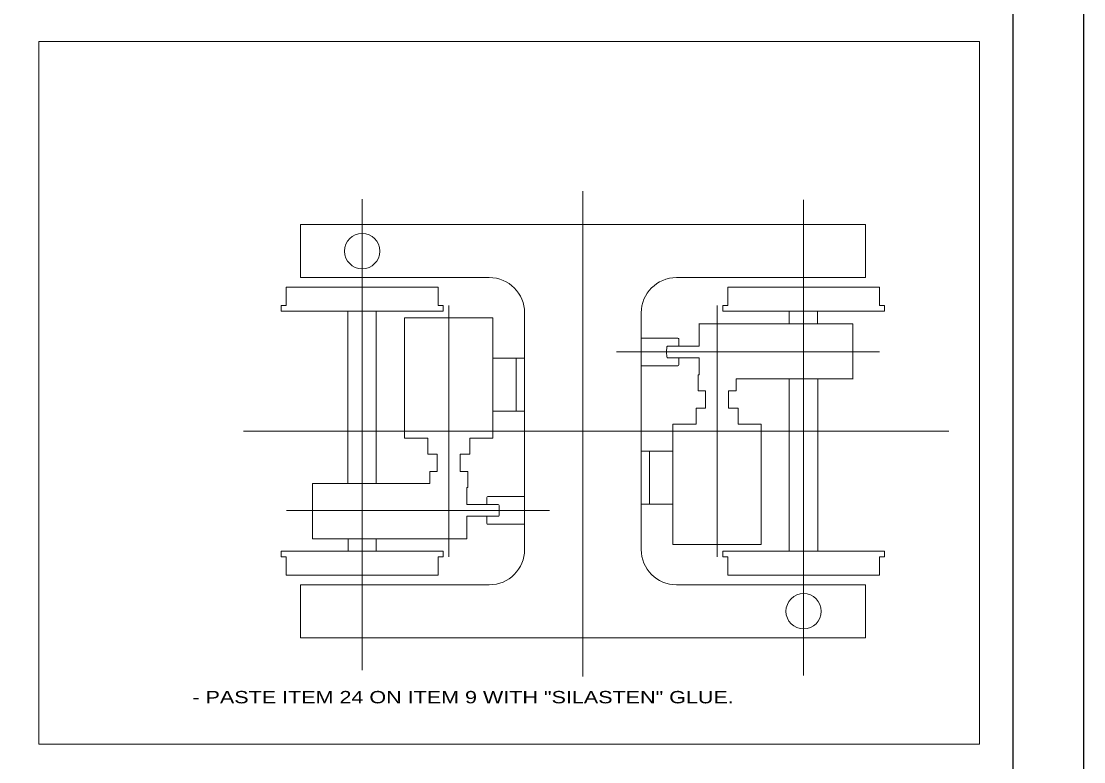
# Model space of a CAD drawing. Extents: x -26 to 2005, y -56 to 785.
# Drawn here: x 861.8 to 1162.7, y 154 to 363.7 of the extents above; entities that cross this region are included whole.
import ezdxf

# ---------------------------------------------------------------- set-up
doc = ezdxf.new("R2010")
doc.units = 0
doc.layers.add('21', color=7, linetype='Continuous', lineweight=13)

msp = doc.modelspace()

# ---------------------------------------------------------------- linework, layer by layer
at = {"layer": '21', "lineweight": 25}
msp.add_line((1142.652, -35.738), (1142.652, 765.262), dxfattribs=at)
at = {"layer": '21'}
for p, q in [((866.752, 357.985), (1133.149, 357.985)), ((866.752, 158.99), (866.752, 357.985)), ((1133.149, 158.99), (1133.149, 357.985)), ((958.328, 179.974), (958.328, 313.378)), ((1020.828, 178.125), (1020.828, 315.623)), ((1083.328, 178.389), (1083.328, 313.114)), ((1100.828, 291.129), (1100.828, 306.129)), ((940.828, 291.129), (994.328, 291.129)), ((1047.328, 291.129), (1100.828, 291.129)), ((936.827, 283.247), (936.829, 288.379)), ((936.829, 288.379), (958.328, 288.379)), ((958.328, 288.379), (979.828, 288.379)), ((1061.827, 283.247), (1061.829, 288.379)), ((1061.829, 288.379), (1083.328, 288.379)), ((1083.328, 288.379), (1104.828, 288.379)), ((935.435, 283.247), (936.827, 283.247)), ((935.435, 281.629), (935.435, 283.247)), ((981.221, 281.629), (981.221, 283.247)), ((982.828, 212.01), (982.828, 283.247)), ((1058.828, 212.01), (1058.828, 283.247)), ((1060.435, 283.247), (1061.827, 283.247)), ((1060.435, 281.629), (1060.435, 283.247)), ((1106.221, 281.629), (1106.221, 283.247)), ((935.435, 281.629), (958.328, 281.629)), ((954.229, 232.947), (954.229, 281.591)), ((958.328, 281.629), (981.221, 281.629)), ((962.334, 232.833), (962.334, 281.427)), ((1004.328, 214.129), (1004.328, 281.129)), ((1037.328, 214.129), (1037.328, 281.129)), ((1060.435, 281.629), (1083.328, 281.629)), ((1079.227, 281.599), (1079.227, 278.027)), ((1083.328, 281.629), (1106.221, 281.629)), ((1087.219, 278.027), (1087.219, 281.7)), ((970.328, 279.733), (995.328, 279.733)), ((970.328, 245.629), (970.328, 279.733)), ((995.328, 245.629), (995.328, 279.733)), ((1053.631, 278.083), (1097.281, 278.083)), ((1097.281, 262.633), (1097.281, 278.083)), ((1037.424, 273.996), (1047.746, 273.996)), ((1044.5, 270.099), (1044.574, 271.488)), ((1047.996, 271.724), (1047.996, 273.746)), ((995.328, 268.313), (1004.247, 268.313)), ((1001.931, 253.283), (1001.931, 268.313)), ((1030.326, 270.079), (1104.778, 270.079)), ((1044.5, 270.058), (1044.574, 268.67)), ((1044.823, 268.433), (1053.725, 268.433)), ((1047.996, 266.411), (1047.996, 268.433)), ((1053.725, 263.579), (1053.725, 268.433)), ((1037.424, 266.161), (1047.746, 266.161)), ((1053.453, 259.079), (1053.453, 263.579)), ((1053.453, 263.579), (1053.725, 263.579)), ((1079.229, 213.789), (1079.229, 262.383)), ((1087.334, 213.625), (1087.334, 262.269)), ((1053.453, 259.079), (1055.578, 259.079)), ((1062.078, 259.079), (1064.203, 259.079)), ((1062.078, 254.129), (1062.078, 259.079)), ((995.328, 253.283), (1004.301, 253.283)), ((1062.078, 254.129), (1064.778, 254.129)), ((1064.778, 249.629), (1064.778, 254.129)), ((924.736, 247.629), (1124.439, 247.629)), ((1046.328, 215.524), (1046.328, 249.629)), ((1064.778, 249.629), (1071.328, 249.629)), ((1071.328, 215.524), (1071.328, 249.629)), ((970.328, 245.629), (976.878, 245.629)), ((976.878, 241.129), (976.878, 245.629)), ((988.778, 245.629), (995.328, 245.629)), ((988.778, 241.129), (988.778, 245.629)), ((976.878, 241.129), (979.578, 241.129)), ((979.578, 236.179), (979.578, 241.129)), ((986.078, 241.129), (988.778, 241.129)), ((986.078, 236.179), (986.078, 241.129)), ((1037.355, 241.974), (1046.328, 241.974)), ((1039.725, 226.945), (1039.725, 241.974)), ((977.453, 232.833), (977.453, 236.179)), ((977.453, 236.179), (979.578, 236.179)), ((986.078, 236.179), (988.203, 236.179)), ((988.203, 231.679), (988.203, 236.179)), ((944.281, 232.833), (977.453, 232.833)), ((944.281, 217.133), (944.281, 232.833)), ((987.931, 231.679), (988.203, 231.679)), ((987.931, 226.824), (987.931, 231.679)), ((993.66, 226.824), (993.66, 228.846)), ((993.91, 229.096), (1004.232, 229.096)), ((987.931, 226.824), (996.833, 226.824)), ((997.083, 226.588), (997.156, 225.199)), ((1037.409, 226.945), (1046.328, 226.945)), ((936.878, 225.179), (1011.33, 225.179)), ((987.931, 223.533), (996.833, 223.533)), ((987.931, 217.133), (987.931, 223.533)), ((993.66, 221.511), (993.66, 223.533)), ((997.083, 223.77), (997.156, 225.158)), ((993.91, 221.261), (1004.232, 221.261)), ((944.281, 217.133), (987.931, 217.133)), ((954.344, 213.516), (954.344, 217.189)), ((962.335, 217.189), (962.335, 213.617)), ((935.435, 213.629), (958.328, 213.629)), ((935.435, 212.01), (935.435, 213.629)), ((958.328, 213.629), (981.221, 213.629)), ((1046.328, 215.524), (1071.328, 215.524)), ((1046.493, 215.524), (1071.163, 215.524)), ((1060.435, 213.629), (1083.328, 213.629)), ((1060.435, 212.01), (1060.435, 213.629)), ((1083.328, 213.629), (1106.221, 213.629)), ((1061.829, 206.879), (1083.328, 206.879)), ((940.828, 204.129), (994.328, 204.129)), ((940.828, 189.129), (940.828, 204.129)), ((1047.328, 204.129), (1100.828, 204.129)), ((1100.828, 189.129), (1100.828, 204.129)), ((940.828, 189.129), (1100.828, 189.129)), ((866.752, 158.99), (1133.149, 158.99))]:
    msp.add_line(p, q, dxfattribs=at)
at = {"layer": '21', "lineweight": 25}
msp.add_lwpolyline([(-26.348, -55.738), (1162.652, -55.738), (1162.652, 785.262)], dxfattribs=at)
at = {"layer": '21'}
for points in [[(940.828, 291.129), (940.828, 306.129), (1100.828, 306.129)], [(979.828, 288.379), (979.829, 283.247), (981.221, 283.247)], [(1104.828, 288.379), (1104.829, 283.247), (1106.221, 283.247)], [(1044.823, 271.724), (1053.725, 271.724), (1053.725, 278.124)], [(1064.203, 259.079), (1064.203, 262.424), (1097.375, 262.424)], [(1046.328, 249.629), (1052.878, 249.629), (1052.878, 254.129), (1055.578, 254.129), (1055.578, 259.079)], [(958.328, 206.879), (979.828, 206.879), (979.829, 212.01), (981.221, 212.01), (981.221, 213.629)], [(1083.328, 206.879), (1104.828, 206.879), (1104.829, 212.01), (1106.221, 212.01), (1106.221, 213.629)], [(935.435, 212.01), (936.827, 212.01), (936.829, 206.879), (958.328, 206.879)], [(1060.435, 212.01), (1061.827, 212.01), (1061.829, 206.879)]]:
    msp.add_lwpolyline(points, dxfattribs=at)
for centre in [(958.328, 298.629), (1083.328, 196.629)]:
    msp.add_circle(centre, 5, dxfattribs=at)
for centre, radius, start, end in [((994.328, 281.129), 10, 0, 90), ((1047.328, 281.129), 10, 90, 180), ((1047.746, 273.746), 0.25, 0, 90), ((1044.823, 271.474), 0.25, 90, 176.96777), ((1044.823, 268.683), 0.25, 183.03223, 270), ((1047.746, 266.411), 0.25, 270, 0), ((993.91, 228.846), 0.25, 90, 180), ((996.833, 226.574), 0.25, 3.03223, 90), ((996.833, 223.783), 0.25, 270, 356.96777), ((993.91, 221.511), 0.25, 180, 270), ((994.328, 214.129), 10, 270, 0), ((1047.328, 214.129), 10, 180, 270)]:
    msp.add_arc(centre, radius, start, end, dxfattribs=at)

# ---------------------------------------------------------------- texts
at = {"layer": '21', "width": 1.3}
msp.add_text('- PASTE ITEM 24 ON ITEM 9 WITH "SILASTEN" GLUE.', height=3.505, dxfattribs=at).set_placement((910.261, 170.547))

doc.saveas('drawing.dxf')
